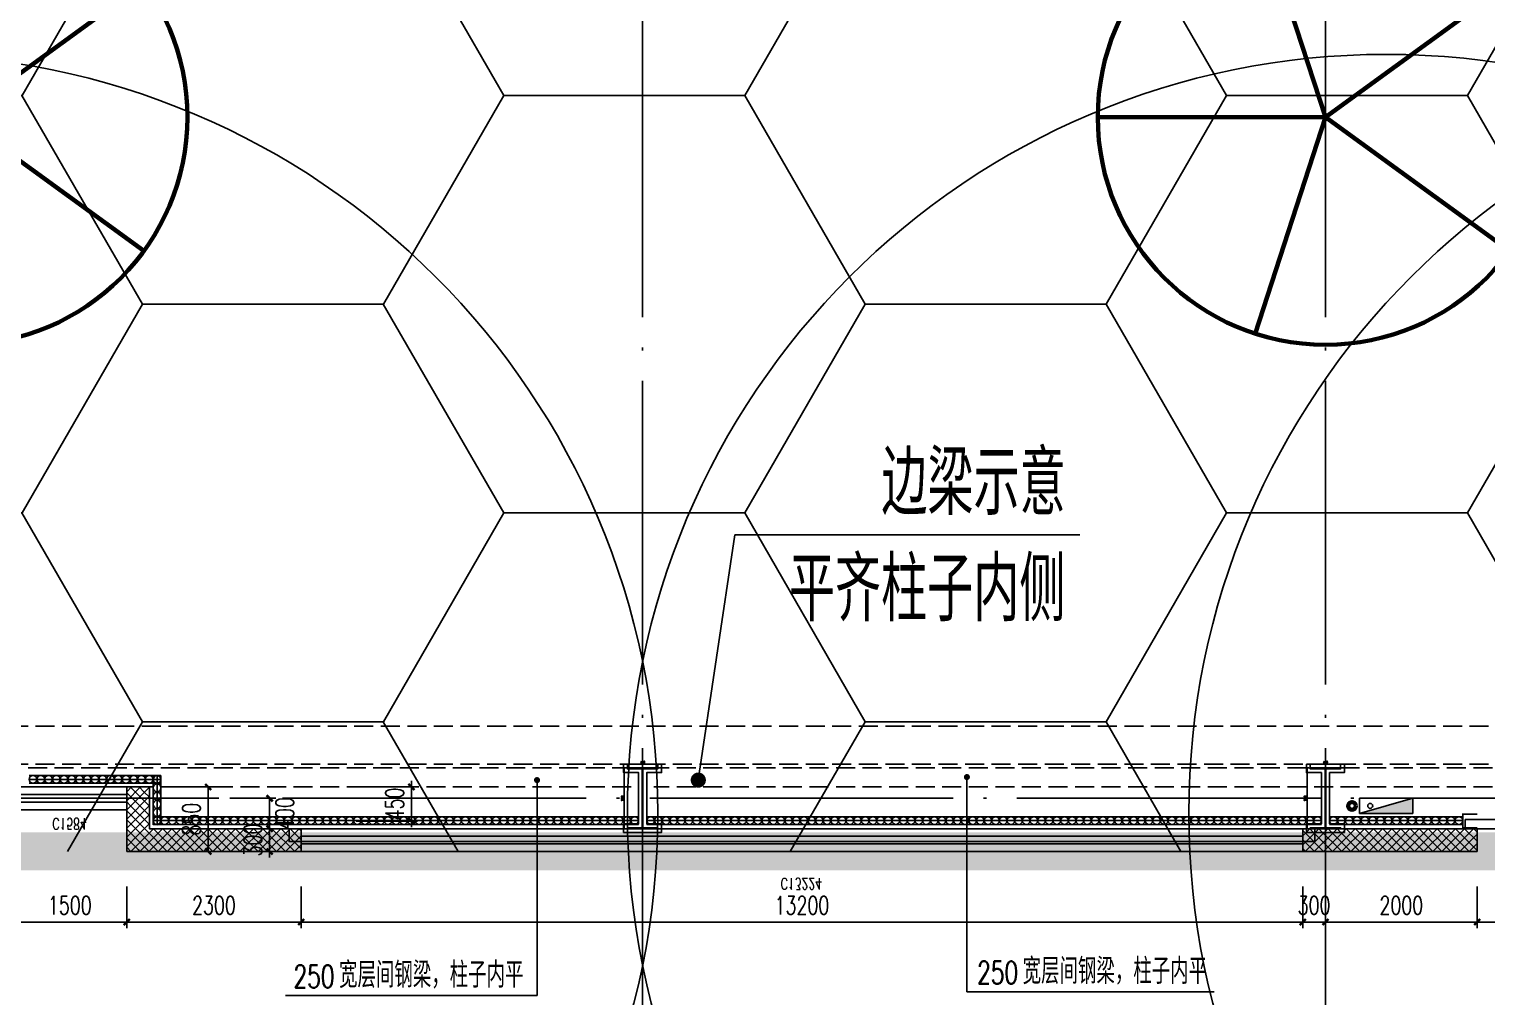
# Model space of a CAD drawing. Extents: x -821772 to -21949, y 506164 to 1049594.
# Drawn here: x -172940 to -153727, y 546304 to 559054 of the extents above; entities that cross this region are included whole.
import ezdxf
from ezdxf.xclip import XClip

# ---------------------------------------------------------------- set-up
doc = ezdxf.new("R2010")
doc.units = 0
doc.header["$LTSCALE"] = 1000
doc.header["$MEASUREMENT"] = 0
doc.header["$XCLIPFRAME"] = 2
for name, pattern in [('10平面20250807_t3$0$10平面$0$DASH', [0.35, 0.25, -0.1]), ('10平面20250807_t3$0$DASH', [0.35, 0.25, -0.1]), ('10平面20250807_t3$0$DOTE', [2.42, 2, -0.2, 0.02, -0.2]), ('DASH', [0.35, 0.25, -0.1])]:
    doc.linetypes.add(name, pattern=pattern)
doc.layers.get('Defpoints').update_dxf_attribs({"color": 210})
doc.layers.add('1-防火分区线', color=201, linetype='DASH', lineweight=50)
doc.layers.add('10平面20250807_t3$0$LG-ZF消防', color=1, linetype='Continuous', lineweight=60)
for name, color, linetype in [('10平面20250807_t3$0$10平面$0$WINDOW', 8, 'Continuous'), ('10平面20250807_t3$0$10平面$0$WINDOW_TEXT', 8, 'Continuous'), ('10平面20250807_t3$0$A-AXIS-DOTE', 8, '10平面20250807_t3$0$DOTE'), ('10平面20250807_t3$0$A-AXIS-DP', 8, 'Continuous'), ('10平面20250807_t3$0$A-AXIS-SYMB', 8, 'Continuous'), ('10平面20250807_t3$0$A-HATCH-2', 8, 'Continuous'), ('10平面20250807_t3$0$A-HRAIL', 8, 'Continuous'), ('10平面20250807_t3$0$A-LIN-V', 8, 'Continuous'), ('10平面20250807_t3$0$A-SFCE', 8, 'Continuous'), ('10平面20250807_t3$0$A-WINDOW', 8, 'Continuous'), ('10平面20250807_t3$0$AS-COLN', 8, 'Continuous'), ('10平面20250807_t3$0$AS-WALL', 8, 'Continuous'), ('10平面20250807_t3$0$AS-结构边线层', 8, 'Continuous'), ('10平面20250807_t3$0$DIM_SYMB', 8, 'Continuous'), ('10平面20250807_t3$0$PUB_HATCH', 8, 'Continuous'), ('10平面20250807_t3$0$PUB_TEXT', 8, 'Continuous'), ('10平面20250807_t3$0$SB_ZF消火栓', 10, 'Continuous'), ('10平面20250807_t3$0$SB_ZF消火栓M', 10, 'Continuous'), ('10平面20250807_t3$0$建-窗', 8, 'Continuous'), ('10平面20250807_t3$0$建-门窗编号', 8, 'Continuous'), ('PUB_HATCH', 8, 'Continuous')]:
    doc.layers.add(name, color=color, linetype=linetype)
doc.styles.add('10平面20250807_t3$0$10平面$0$_TCH_WINDOW', font='SIMPLEX', dxfattribs={"height": 3.5, "bigfont": 'GBCBIG'})
doc.styles.add('10平面20250807_t3$0$_TCH_DIM', font='SIMPLEX', dxfattribs={"bigfont": 'GBCBIG'})
doc.styles.add('10平面20250807_t3$0$_TCH_DIM_T3', font='SIMPLEX', dxfattribs={"width": 0.705882, "bigfont": 'GBCBIG'})
doc.styles.add('10平面20250807_t3$0$A-WIN-LABEL', font='SIMPLEX', dxfattribs={"bigfont": 'GBCBIG'})
doc.dimstyles.new('10平面20250807_t3$0$_TCH_ARCH&&10', dxfattribs={"dimtxt": 29.75, "dimasz": 10, "dimexe": 10, "dimexo": 10, "dimgap": 12.625, "dimtad": 1, "dimdec": 0, "dimzin": 0, "dimdsep": 46, "dimtxsty": '10平面20250807_t3$0$_TCH_DIM_T3', "dimblk": '10平面20250807_t3$0$_ArchTick', "dimcen": 0.09, "dimclrt": 7, "dimazin": 2, "dimtfac": 1, "dimtdec": 0, "dimtix": 1, "dimtmove": 2, "dimatfit": 3, "dimfxl": 0, "dimtolj": 1, "dimtzin": 0, "dimarcsym": 0})
doc.dimstyles.new('10平面20250807_t3$0$_TCH_ARCH&&80', dxfattribs={"dimtxt": 238, "dimasz": 80, "dimexe": 80, "dimexo": 80, "dimgap": 101, "dimtad": 1, "dimdec": 0, "dimzin": 0, "dimdsep": 46, "dimtxsty": '10平面20250807_t3$0$_TCH_DIM_T3', "dimblk": '10平面20250807_t3$0$_ArchTick', "dimcen": 0.09, "dimclrt": 7, "dimazin": 2, "dimtfac": 1, "dimtdec": 0, "dimtix": 1, "dimtmove": 2, "dimatfit": 3, "dimfxl": 0, "dimtolj": 1, "dimtzin": 0, "dimarcsym": 0})
pattern_1 = [(45, (60, 0), (-60.000061, 60.000061), []), (135, (60, 0), (-60.000061, -60.000061), [])]

# ---------------------------------------------------------------- blocks, each defined once
blk = doc.blocks.new('10平面20250807_t3$0$dote')
at = {"layer": '10平面20250807_t3$0$A-AXIS-DOTE', "ltscale": 2}
for p, q in [((55882.2, -264080), (55882.2, -167560.7)), ((64882.2, -264080), (64882.2, -167560.7)), ((98696.4, -255900), (-97273.6, -255900))]:
    blk.add_line(p, q, dxfattribs=at)
blk = doc.blocks.new('10平面20250807_t3$0$WINDOW2DLIB$DYNSTYLE$00000005')
at = {"color": 0}
for points in [[(-0.5, 0.5), (-0.5, -0.5)], [(-0.5, 0.5), (0.5, 0.5)], [(0.5, -0.5), (0.5, 0.5)], [(0.5, 0.1667), (-0.5, 0.1667)], [(0.5, -0.1667), (-0.5, -0.1667)], [(-0.5, -0.5), (0.5, -0.5)]]:
    blk.add_lwpolyline(points, dxfattribs=at)
blk = doc.blocks.new('10平面20250807_t3$0$10平面$0$$DorLib2D$00000126')
at = {"color": 0, "linetype": 'Continuous'}
for p, q in [((-0.532, 0.5), (-0.532, 0.9)), ((0.532, 0.9), (0.532, 0.5))]:
    blk.add_line(p, q, dxfattribs=at)
at = {"color": 0, "linetype": '10平面20250807_t3$0$10平面$0$DASH'}
for p, q in [((-0.532, 0.9), (0.532, 0.9)), ((-0.532, 0.5), (0.532, 0.5))]:
    blk.add_line(p, q, dxfattribs=at)
blk = doc.blocks.new('10平面20250807_t3$0$42343243')
at = {"layer": '10平面20250807_t3$0$PUB_HATCH'}
h = blk.add_hatch(dxfattribs=at)
h.set_pattern_fill('多孔材料', color=256, scale=30, style=0)
h.set_pattern_definition(pattern_1)
h.paths.add_polyline_path([(-171654, 1222870), (-171504, 1222970), (-171504, 1223170), (-171654, 1223170)])
h = blk.add_hatch(dxfattribs=at)
h.set_pattern_fill('多孔材料', color=256, scale=30, style=0)
h.set_pattern_definition(pattern_1)
h.paths.add_polyline_path([(-171354, 1222870), (-169354, 1222870), (-169354, 1223170), (-171504, 1223170), (-171504, 1222970)])
h = blk.add_hatch(dxfattribs=at)
h.set_pattern_fill('多孔材料', color=256, scale=30, style=0)
h.set_pattern_definition(pattern_1)
h.paths.add_polyline_path([(-153854, 1223170), (-156154, 1223170), (-156154, 1222870), (-153854, 1222870)])
h = blk.add_hatch(dxfattribs=at)
h.set_pattern_fill('多孔材料', color=256, scale=30, style=0)
h.set_pattern_definition(pattern_1)
h.paths.add_polyline_path([(-171654, 1222620), (-171354, 1222320), (-171354, 1222870), (-171504, 1222970), (-171654, 1222870)])
h = blk.add_hatch(dxfattribs=at)
h.set_pattern_fill('多孔材料', color=256, scale=30, style=0)
h.set_pattern_definition(pattern_1)
h.paths.add_polyline_path([(-171654, 1222620), (-171654, 1222320), (-171354, 1222320)])
at = {"layer": '10平面20250807_t3$0$AS-WALL'}
for p, q in [((-171654, 1223170), (-171504, 1223170)), ((-171654, 1223170), (-171654, 1222870)), ((-169354, 1223170), (-171504, 1223170)), ((-169354, 1222870), (-169354, 1223170)), ((-153854, 1223170), (-156154, 1223170)), ((-156154, 1223170), (-156154, 1222870)), ((-153854, 1222870), (-153854, 1223170)), ((-171654, 1222870), (-171654, 1222870)), ((-171654, 1222620), (-171654, 1222870)), ((-171354, 1222320), (-171354, 1222870)), ((-171354, 1222870), (-169354, 1222870)), ((-156154, 1222870), (-153854, 1222870)), ((-171654, 1222620), (-171654, 1222320)), ((-171654, 1222320), (-171354, 1222320))]:
    blk.add_line(p, q, dxfattribs=at)
at = {"layer": '10平面20250807_t3$0$10平面$0$WINDOW'}
ref = blk.add_blockref('10平面20250807_t3$0$10平面$0$$DorLib2D$00000126', (-151354, 1223020), dxfattribs=dict(at, xscale=5000, yscale=300, zscale=300, rotation=180))
ref.add_attrib('A', 'JLM5050', (-151655, 1223016), dxfattribs={"layer": '10平面20250807_t3$0$10平面$0$WINDOW_TEXT', "ltscale": 500, "height": 148.8, "style": '10平面20250807_t3$0$10平面$0$_TCH_WINDOW', "width": 0.705882})
at = {"layer": '10平面20250807_t3$0$建-窗'}
ref = blk.add_blockref('10平面20250807_t3$0$WINDOW2DLIB$DYNSTYLE$00000005', (-162754, 1223020), dxfattribs=dict(at, xscale=-13200, yscale=-300, zscale=300, rotation=359.9999999996728))
ref.add_attrib('A', 'C13224', (-163034, 1223521), dxfattribs={"layer": '10平面20250807_t3$0$建-门窗编号', "ltscale": 500, "height": 148.8, "style": '10平面20250807_t3$0$A-WIN-LABEL', "width": 0.705882})
ref = blk.add_blockref('10平面20250807_t3$0$WINDOW2DLIB$DYNSTYLE$00000005', (-172404, 1222470), dxfattribs=dict(at, xscale=-1500, yscale=300, zscale=300, rotation=179.9999999999555))
ref.add_attrib('A', 'C1584', (-172634, 1222733), dxfattribs={"layer": '10平面20250807_t3$0$建-门窗编号', "ltscale": 500, "height": 148.8, "rotation": 360, "style": '10平面20250807_t3$0$A-WIN-LABEL', "width": 0.705882})
blk = doc.blocks.new('10平面20250807_t3$0$43243')
at = {"layer": '10平面20250807_t3$0$AS-结构边线层'}
blk.add_lwpolyline([(-227454, 549070), (-225354, 549070), (-225354, 548520), (-223514, 548520), (-223514, 548350), (-210494, 548350), (-210494, 548520), (-200454, 548520), (-200454, 549070), (-198354, 549070), (-198354, 548520), (-196514, 548520), (-196514, 548350), (-175294, 548350), (-175294, 548520), (-173454, 548520), (-173454, 549070), (-171354, 549070), (-171354, 548520), (-169514, 548520), (-169514, 548350), (-155994, 548350), (-155994, 548520), (-146454, 548520)], dxfattribs=at)
blk = doc.blocks.new('10平面20250807_t3$0$_ArchTick')
at = {"color": 0, "linetype": 'ByBlock', "const_width": 0.4}
blk.add_lwpolyline([(-0.5, -0.5), (0.5, 0.5)], dxfattribs=at)
blk = doc.blocks.new('*D10481')
at = {"layer": '10平面20250807_t3$0$A-AXIS-DP', "color": 0, "lineweight": -2}
for p, q in [((-167902, 549070), (-167902, 549150)), ((-168630, 549070), (-167822, 549070)), ((-167902, 548620), (-167902, 549070)), ((-168630, 548620), (-167822, 548620)), ((-167902, 548620), (-167902, 548540))]:
    blk.add_line(p, q, dxfattribs=at)
at = {"layer": 'Defpoints', "color": 0}
for p in [(-168710, 549070), (-167902, 549070), (-168710, 548620)]:
    blk.add_point(p, dxfattribs=at)
at = {"layer": '10平面20250807_t3$0$A-AXIS-DP', "color": 0, "lineweight": -2, "xscale": 80, "yscale": 80, "zscale": 80}
for p, rotation in [((-167902, 549070), 270), ((-167902, 548620), 90)]:
    blk.add_blockref('10平面20250807_t3$0$_ArchTick', p, dxfattribs=dict(at, rotation=rotation))
at = {"layer": '10平面20250807_t3$0$A-AXIS-DP', "color": 7, "insert": (-168122, 548845), "char_height": 238, "attachment_point": 5, "rotation": 90, "style": '10平面20250807_t3$0$_TCH_DIM_T3'}
blk.add_mtext('\\A1;450', dxfattribs=at)
blk = doc.blocks.new('10平面20250807_t3$0$4324324')
at = {"layer": '10平面20250807_t3$0$A-HATCH-2', "linetype": '10平面20250807_t3$0$DASH'}
for p, q in [((-312854.2, 549870), (-138054.2, 549870)), ((-312854.2, 549370), (-138054.2, 549370))]:
    blk.add_line(p, q, dxfattribs=at)
blk = doc.blocks.new('10平面20250807_t3$0$w4324324')
at = {"layer": '10平面20250807_t3$0$A-HATCH-2', "lineweight": 60}
for q in [(-1694760, 686605), (-1697614, 684532), (-1691907, 684532), (-1696524, 681178), (-1692997, 681178)]:
    blk.add_line((-1694760, 683605), q, dxfattribs=at)
blk.add_circle((-1694760, 683605), 3000, dxfattribs=at)
blk = doc.blocks.new('10平面20250807_t3$0$342343')
at = {"layer": '10平面20250807_t3$0$A-LIN-V'}
for p in [(1030710, -26444), (1030710, -44444)]:
    blk.add_blockref('10平面20250807_t3$0$w4324324', p, dxfattribs=at)
blk = doc.blocks.new('*D10492')
at = {"layer": '10平面20250807_t3$0$A-AXIS-DP', "color": 0, "lineweight": -2}
for p, q in [((-165054, 621030), (-165054, 621079)), ((-165054, 621069), (-164654, 621069)), ((-164654, 621030), (-164654, 621079))]:
    blk.add_line(p, q, dxfattribs=at)
at = {"layer": 'Defpoints', "color": 0}
for p in [(-165054, 621020), (-164654, 621069), (-164654, 621020)]:
    blk.add_point(p, dxfattribs=at)
at = {"layer": '10平面20250807_t3$0$A-AXIS-DP', "color": 0, "lineweight": -2, "xscale": 10, "yscale": 10, "zscale": 10, "rotation": 180}
blk.add_blockref('10平面20250807_t3$0$_ArchTick', (-165054, 621069), dxfattribs=at)
at = {"layer": '10平面20250807_t3$0$A-AXIS-DP', "color": 0, "lineweight": -2, "xscale": 10, "yscale": 10, "zscale": 10}
blk.add_blockref('10平面20250807_t3$0$_ArchTick', (-164654, 621069), dxfattribs=at)
at = {"layer": '10平面20250807_t3$0$A-AXIS-DP', "color": 7, "insert": (-164854, 621096), "char_height": 29.8, "attachment_point": 5, "style": '10平面20250807_t3$0$_TCH_DIM_T3'}
blk.add_mtext('\\A1;400', dxfattribs=at)
blk = doc.blocks.new('*D10493')
at = {"layer": '10平面20250807_t3$0$A-AXIS-DP', "color": 0, "lineweight": -2}
for p, q in [((-165064, 621020), (-165105, 621020)), ((-165095, 620220), (-165095, 621020)), ((-165064, 620220), (-165105, 620220))]:
    blk.add_line(p, q, dxfattribs=at)
at = {"layer": 'Defpoints', "color": 0}
for p in [(-165095, 621020), (-165054, 621020), (-165054, 620220)]:
    blk.add_point(p, dxfattribs=at)
at = {"layer": '10平面20250807_t3$0$A-AXIS-DP', "color": 0, "lineweight": -2, "xscale": 10, "yscale": 10, "zscale": 10}
for p, rotation in [((-165095, 621020), 90), ((-165095, 620220), 270)]:
    blk.add_blockref('10平面20250807_t3$0$_ArchTick', p, dxfattribs=dict(at, rotation=rotation))
at = {"layer": '10平面20250807_t3$0$A-AXIS-DP', "color": 7, "insert": (-165123, 620620), "char_height": 29.8, "attachment_point": 5, "rotation": 90, "style": '10平面20250807_t3$0$_TCH_DIM_T3'}
blk.add_mtext('\\A1;800', dxfattribs=at)
blk = doc.blocks.new('10平面20250807_t3$0$3333')
at = {"layer": '10平面20250807_t3$0$A-SFCE', "const_width": 20}
blk.add_lwpolyline([(-227064, 766320), (-227064, 766510), (-227244, 766510), (-227244, 766320)], dxfattribs=at)
blk = doc.blocks.new('10平面20250807_t3$0$99平面图例外参$0$$LinePat$圆环')
for points in [[(0, 150), (300, 150)], [(0, 0), (300, 0)], [(0, -150), (300, -150)]]:
    blk.add_lwpolyline(points)
at = {"color": 0}
blk.add_circle((150, 0), 150, dxfattribs=at)
blk = doc.blocks.new('10平面20250807_t3$0$34242343243')
at = {"layer": '10平面20250807_t3$0$A-HRAIL', "yscale": 0.3333333333333333, "zscale": 0.3333333333333333}
for p, xscale, rotation in [((-172838, 549170), 0.3402776645623614, 180), ((-172735, 549170), 0.3402776645623614, 180), ((-172633, 549170), 0.3402776645623614, 180), ((-172531, 549170), 0.3402776645623614, 180), ((-172429, 549170), 0.3402776645623614, 180), ((-172327, 549170), 0.3402776645623614, 180), ((-172225, 549170), 0.3402776645623614, 180), ((-172123, 549170), 0.3402776645623614, 180), ((-172021, 549170), 0.3402776645623614, 180), ((-171919, 549170), 0.3402776645623614, 180), ((-171817, 549170), 0.3402776645623614, 180), ((-171715, 549170), 0.3402776645623614, 180), ((-171613, 549170), 0.3402776645623614, 180), ((-171510, 549170), 0.3402776645623614, 180), ((-171408, 549170), 0.3402776645623614, 180), ((-171306, 549170), 0.3402776645623614, 180), ((-171204, 549170), 0.3402776645623614, 180), ((-171254, 549220), 0.3611111227129974, 270), ((-171254, 549112), 0.3611111227129974, 270), ((-171254, 549003), 0.3611111227129974, 270), ((-171254, 548895), 0.3611111227129974, 270), ((-171254, 548787), 0.3611111227129974, 270), ((-171254, 548678), 0.3611111227129974, 270), ((-171203, 548626), 0.3384127415496768, 180.0000000002033), ((-171101, 548626), 0.3384127415496768, 180.0000000002033), ((-171000, 548626), 0.3384127415496768, 180.0000000002033), ((-170898, 548626), 0.3384127415496768, 180.0000000002033), ((-170797, 548626), 0.3384127415496768, 180.0000000002033), ((-170695, 548626), 0.3384127415496768, 180.0000000002033), ((-170594, 548626), 0.3384127415496768, 180.0000000002033), ((-170492, 548626), 0.3384127415496768, 180.0000000002033), ((-170390, 548626), 0.3384127415496768, 180.0000000002033), ((-170289, 548626), 0.3384127415496768, 180.0000000002033), ((-170187, 548626), 0.3384127415496768, 180.0000000002033), ((-170086, 548626), 0.3384127415496768, 180.0000000002033), ((-169984, 548626), 0.3384127415496768, 180.0000000002033), ((-169883, 548626), 0.3384127415496768, 180.0000000002033), ((-169781, 548626), 0.3384127415496768, 180.0000000002033), ((-169680, 548626), 0.3384127415496768, 180.0000000002033), ((-169578, 548626), 0.3384127415496768, 180.0000000002033), ((-169477, 548626), 0.3384127415496768, 180.0000000002033), ((-169375, 548626), 0.3384127415496768, 180.0000000002033), ((-169274, 548626), 0.3384127415496768, 180.0000000002033), ((-169172, 548626), 0.3384127415496768, 180.0000000002033), ((-169071, 548626), 0.3384127415496768, 180.0000000002033), ((-168969, 548626), 0.3384127415496768, 180.0000000002033), ((-168868, 548626), 0.3384127415496768, 180.0000000002033), ((-168766, 548626), 0.3384127415496768, 180.0000000002033), ((-168665, 548626), 0.3384127415496768, 180.0000000002033), ((-168563, 548626), 0.3384127415496768, 180.0000000002033), ((-168462, 548626), 0.3384127415496768, 180.0000000002033), ((-168360, 548626), 0.3384127415496768, 180.0000000002033), ((-168258, 548626), 0.3384127415496768, 180.0000000002033), ((-168157, 548626), 0.3384127415496768, 180.0000000002033), ((-168055, 548626), 0.3384127415496768, 180.0000000002033), ((-167954, 548626), 0.3384127415496768, 180.0000000002033), ((-167852, 548626), 0.3384127415496768, 180.0000000002033), ((-167751, 548626), 0.3384127415496768, 180.0000000002033), ((-167649, 548626), 0.3384127415496768, 180.0000000002033), ((-167548, 548626), 0.3384127415496768, 180.0000000002033), ((-167446, 548626), 0.3384127415496768, 180.0000000002033), ((-167345, 548626), 0.3384127415496768, 180.0000000002033), ((-167243, 548626), 0.3384127415496768, 180.0000000002033), ((-167142, 548626), 0.3384127415496768, 180.0000000002033), ((-167040, 548626), 0.3384127415496768, 180.0000000002033), ((-166939, 548626), 0.3384127415496768, 180.0000000002033), ((-166837, 548626), 0.3384127415496768, 180.0000000002033), ((-166736, 548626), 0.3384127415496768, 180.0000000002033), ((-166634, 548626), 0.3384127415496768, 180.0000000002033), ((-166533, 548626), 0.3384127415496768, 180.0000000002033), ((-166431, 548626), 0.3384127415496768, 180.0000000002033), ((-166330, 548626), 0.3384127415496768, 180.0000000002033), ((-166228, 548626), 0.3384127415496768, 180.0000000002033), ((-166126, 548626), 0.3384127415496768, 180.0000000002033), ((-166025, 548626), 0.3384127415496768, 180.0000000002033), ((-165923, 548626), 0.3384127415496768, 180.0000000002033), ((-165822, 548626), 0.3384127415496768, 180.0000000002033), ((-165720, 548626), 0.3384127415496768, 180.0000000002033), ((-165619, 548626), 0.3384127415496768, 180.0000000002033), ((-165517, 548626), 0.3384127415496768, 180.0000000002033), ((-165416, 548626), 0.3384127415496768, 180.0000000002033), ((-165314, 548626), 0.3384127415496768, 180.0000000002033), ((-165213, 548626), 0.3384127415496768, 180.0000000002033), ((-165111, 548626), 0.3384127415496768, 180.0000000002033), ((-165010, 548626), 0.3384127415496768, 180.0000000002033), ((-164908, 548626), 0.3384127415496768, 180.0000000002033), ((-164699, 548626), 0.3368181818181785, 180.0000000002033), ((-164598, 548626), 0.3368181818181785, 180.0000000002033), ((-164497, 548626), 0.3368181818181785, 180.0000000002033), ((-164396, 548626), 0.3368181818181785, 180.0000000002033), ((-164295, 548626), 0.3368181818181785, 180.0000000002033), ((-164194, 548626), 0.3368181818181785, 180.0000000002033), ((-164093, 548626), 0.3368181818181785, 180.0000000002033), ((-163992, 548626), 0.3368181818181785, 180.0000000002033), ((-163891, 548626), 0.3368181818181785, 180.0000000002033), ((-163790, 548626), 0.3368181818181785, 180.0000000002033), ((-163689, 548626), 0.3368181818181785, 180.0000000002033), ((-163588, 548626), 0.3368181818181785, 180.0000000002033), ((-163487, 548626), 0.3368181818181785, 180.0000000002033), ((-163386, 548626), 0.3368181818181785, 180.0000000002033), ((-163285, 548626), 0.3368181818181785, 180.0000000002033), ((-163183, 548626), 0.3368181818181785, 180.0000000002033), ((-163082, 548626), 0.3368181818181785, 180.0000000002033), ((-162981, 548626), 0.3368181818181785, 180.0000000002033), ((-162880, 548626), 0.3368181818181785, 180.0000000002033), ((-162779, 548626), 0.3368181818181785, 180.0000000002033), ((-162678, 548626), 0.3368181818181785, 180.0000000002033), ((-162577, 548626), 0.3368181818181785, 180.0000000002033), ((-162476, 548626), 0.3368181818181785, 180.0000000002033), ((-162375, 548626), 0.3368181818181785, 180.0000000002033), ((-162274, 548626), 0.3368181818181785, 180.0000000002033), ((-162173, 548626), 0.3368181818181785, 180.0000000002033), ((-162072, 548626), 0.3368181818181785, 180.0000000002033), ((-161971, 548626), 0.3368181818181785, 180.0000000002033), ((-161870, 548626), 0.3368181818181785, 180.0000000002033), ((-161769, 548626), 0.3368181818181785, 180.0000000002033), ((-161668, 548626), 0.3368181818181785, 180.0000000002033), ((-161567, 548626), 0.3368181818181785, 180.0000000002033), ((-161466, 548626), 0.3368181818181785, 180.0000000002033), ((-161365, 548626), 0.3368181818181785, 180.0000000002033), ((-161264, 548626), 0.3368181818181785, 180.0000000002033), ((-161163, 548626), 0.3368181818181785, 180.0000000002033), ((-161062, 548626), 0.3368181818181785, 180.0000000002033), ((-160960, 548626), 0.3368181818181785, 180.0000000002033), ((-160859, 548626), 0.3368181818181785, 180.0000000002033), ((-160758, 548626), 0.3368181818181785, 180.0000000002033), ((-160657, 548626), 0.3368181818181785, 180.0000000002033), ((-160556, 548626), 0.3368181818181785, 180.0000000002033), ((-160455, 548626), 0.3368181818181785, 180.0000000002033), ((-160354, 548626), 0.3368181818181785, 180.0000000002033), ((-160253, 548626), 0.3368181818181785, 180.0000000002033), ((-160152, 548626), 0.3368181818181785, 180.0000000002033), ((-160051, 548626), 0.3368181818181785, 180.0000000002033), ((-159950, 548626), 0.3368181818181785, 180.0000000002033), ((-159849, 548626), 0.3368181818181785, 180.0000000002033), ((-159748, 548626), 0.3368181818181785, 180.0000000002033), ((-159647, 548626), 0.3368181818181785, 180.0000000002033), ((-159546, 548626), 0.3368181818181785, 180.0000000002033), ((-159445, 548626), 0.3368181818181785, 180.0000000002033), ((-159344, 548626), 0.3368181818181785, 180.0000000002033), ((-159243, 548626), 0.3368181818181785, 180.0000000002033), ((-159142, 548626), 0.3368181818181785, 180.0000000002033), ((-159041, 548626), 0.3368181818181785, 180.0000000002033), ((-158940, 548626), 0.3368181818181785, 180.0000000002033), ((-158839, 548626), 0.3368181818181785, 180.0000000002033), ((-158737, 548626), 0.3368181818181785, 180.0000000002033), ((-158636, 548626), 0.3368181818181785, 180.0000000002033), ((-158535, 548626), 0.3368181818181785, 180.0000000002033), ((-158434, 548626), 0.3368181818181785, 180.0000000002033), ((-158333, 548626), 0.3368181818181785, 180.0000000002033), ((-158232, 548626), 0.3368181818181785, 180.0000000002033), ((-158131, 548626), 0.3368181818181785, 180.0000000002033), ((-158030, 548626), 0.3368181818181785, 180.0000000002033), ((-157929, 548626), 0.3368181818181785, 180.0000000002033), ((-157828, 548626), 0.3368181818181785, 180.0000000002033), ((-157727, 548626), 0.3368181818181785, 180.0000000002033), ((-157626, 548626), 0.3368181818181785, 180.0000000002033), ((-157525, 548626), 0.3368181818181785, 180.0000000002033), ((-157424, 548626), 0.3368181818181785, 180.0000000002033), ((-157323, 548626), 0.3368181818181785, 180.0000000002033), ((-157222, 548626), 0.3368181818181785, 180.0000000002033), ((-157121, 548626), 0.3368181818181785, 180.0000000002033), ((-157020, 548626), 0.3368181818181785, 180.0000000002033), ((-156919, 548626), 0.3368181818181785, 180.0000000002033), ((-156818, 548626), 0.3368181818181785, 180.0000000002033), ((-156717, 548626), 0.3368181818181785, 180.0000000002033), ((-156616, 548626), 0.3368181818181785, 180.0000000002033), ((-156514, 548626), 0.3368181818181785, 180.0000000002033), ((-156413, 548626), 0.3368181818181785, 180.0000000002033), ((-156312, 548626), 0.3368181818181785, 180.0000000002033), ((-156211, 548626), 0.3368181818181785, 180.0000000002033), ((-156110, 548626), 0.3368181818181785, 180.0000000002033), ((-156009, 548626), 0.3368181818181785, 180.0000000002033), ((-155908, 548626), 0.3368181818181785, 180.0000000002033), ((-155697, 548626), 0.3444734679432198, 180.000000000205), ((-155593, 548626), 0.3444734679432198, 180.000000000205), ((-155490, 548626), 0.3444734679432198, 180.000000000205), ((-155387, 548626), 0.3444734679432198, 180.000000000205), ((-155283, 548626), 0.3444734679432198, 180.000000000205), ((-155180, 548626), 0.3444734679432198, 180.000000000205), ((-155077, 548626), 0.3444734679432198, 180.000000000205), ((-154973, 548626), 0.3444734679432198, 180.000000000205), ((-154870, 548626), 0.3444734679432198, 180.000000000205), ((-154767, 548626), 0.3444734679432198, 180.000000000205), ((-154663, 548626), 0.3444734679432198, 180.000000000205), ((-154560, 548626), 0.3444734679432198, 180.000000000205), ((-154457, 548626), 0.3444734679432198, 180.000000000205), ((-154353, 548626), 0.3444734679432198, 180.000000000205), ((-154250, 548626), 0.3444734679432198, 180.000000000205), ((-154147, 548626), 0.3444734679432198, 180.000000000205), ((-154043, 548626), 0.3444734679432198, 180.000000000205)]:
    blk.add_blockref('10平面20250807_t3$0$99平面图例外参$0$$LinePat$圆环', p, dxfattribs=dict(at, xscale=xscale, rotation=rotation))
at = {"layer": '10平面20250807_t3$0$A-SFCE', "xscale": -1.00000000000002, "rotation": 90}
blk.add_blockref('10平面20250807_t3$0$3333', (612467, 321466), dxfattribs=at)
blk = doc.blocks.new('10平面20250807_t3$0$A$C5D961328')
at = {"layer": '10平面20250807_t3$0$SB_ZF消火栓'}
blk.add_hatch(color=256, dxfattribs=at).paths.add_polyline_path([(0, 40), (700, 40), (700, 240)])
at = {"layer": '10平面20250807_t3$0$A-LIN-V', "ltscale": 500}
blk.add_circle((350, 40), 10001, dxfattribs=at)
at = {"layer": '10平面20250807_t3$0$SB_ZF消火栓'}
for p, q in [((700, 240), (0, 240)), ((0, 240), (0, 40)), ((700, 240), (0, 40)), ((700, 240), (700, 40)), ((0, 40), (700, 40))]:
    blk.add_line(p, q, dxfattribs=at)
at = {"layer": '10平面20250807_t3$0$SB_ZF消火栓', "color": 1}
blk.add_circle((140, 140), 32.5, dxfattribs=at)
blk = doc.blocks.new('10平面20250807_t3$0$we42342343234')
at = {"layer": '10平面20250807_t3$0$LG-ZF消防'}
blk.add_circle((-155504, 548820), 50, dxfattribs=at)
at = {"layer": '10平面20250807_t3$0$SB_ZF消火栓M', "xscale": -1}
for p in [(-174304, 548680), (-147304, 548680)]:
    blk.add_blockref('10平面20250807_t3$0$A$C5D961328', p, dxfattribs=at)
at = {"layer": '10平面20250807_t3$0$SB_ZF消火栓M'}
blk.add_blockref('10平面20250807_t3$0$A$C5D961328', (-155404, 548680), dxfattribs=at)
blk = doc.blocks.new('10平面20250807_t3$0$234243242332')
at = {"layer": '10平面20250807_t3$0$SB_ZF消火栓'}
blk.add_blockref('10平面20250807_t3$0$we42342343234', (0, 0), dxfattribs=at)
blk = doc.blocks.new('*D11830')
at = {"layer": '10平面20250807_t3$0$A-AXIS-DP', "color": 0, "lineweight": -2}
for p, q in [((-171154, 549070), (-170500, 549070)), ((-170580, 548220), (-170580, 549070)), ((-171154, 548220), (-170500, 548220))]:
    blk.add_line(p, q, dxfattribs=at)
at = {"layer": 'Defpoints', "color": 0}
for p in [(-171234, 549070), (-170580, 549070), (-171234, 548220)]:
    blk.add_point(p, dxfattribs=at)
at = {"layer": '10平面20250807_t3$0$A-AXIS-DP', "color": 0, "lineweight": -2, "xscale": 80, "yscale": 80, "zscale": 80}
for p, rotation in [((-170580, 549070), 90), ((-170580, 548220), 270)]:
    blk.add_blockref('10平面20250807_t3$0$_ArchTick', p, dxfattribs=dict(at, rotation=rotation))
at = {"layer": '10平面20250807_t3$0$A-AXIS-DP', "color": 7, "insert": (-170800, 548645), "char_height": 238, "attachment_point": 5, "rotation": 90, "style": '10平面20250807_t3$0$_TCH_DIM_T3'}
blk.add_mtext('\\A1;850', dxfattribs=at)
blk = doc.blocks.new('*D11831')
at = {"layer": '10平面20250807_t3$0$A-AXIS-DP', "color": 0, "lineweight": -2}
for p, q in [((-169770, 548520), (-169770, 548600)), ((-170294, 548520), (-169690, 548520)), ((-169770, 548220), (-169770, 548520)), ((-170294, 548220), (-169690, 548220)), ((-169770, 548220), (-169770, 548140))]:
    blk.add_line(p, q, dxfattribs=at)
at = {"layer": 'Defpoints', "color": 0}
for p in [(-170374, 548520), (-169770, 548520), (-170374, 548220)]:
    blk.add_point(p, dxfattribs=at)
at = {"layer": '10平面20250807_t3$0$A-AXIS-DP', "color": 0, "lineweight": -2, "xscale": 80, "yscale": 80, "zscale": 80}
for p, rotation in [((-169770, 548520), 270), ((-169770, 548220), 90)]:
    blk.add_blockref('10平面20250807_t3$0$_ArchTick', p, dxfattribs=dict(at, rotation=rotation))
at = {"layer": '10平面20250807_t3$0$A-AXIS-DP', "color": 7, "insert": (-169990, 548370), "char_height": 238, "attachment_point": 5, "rotation": 90, "style": '10平面20250807_t3$0$_TCH_DIM_T3'}
blk.add_mtext('\\A1;300', dxfattribs=at)
blk = doc.blocks.new('*D11832')
at = {"layer": '10平面20250807_t3$0$A-AXIS-DP', "color": 0, "lineweight": -2}
for p, q in [((-170294, 548920), (-169690, 548920)), ((-169770, 548520), (-169770, 548920)), ((-170294, 548520), (-169690, 548520))]:
    blk.add_line(p, q, dxfattribs=at)
at = {"layer": 'Defpoints', "color": 0}
for p in [(-170374, 548920), (-169770, 548920), (-170374, 548520)]:
    blk.add_point(p, dxfattribs=at)
at = {"layer": '10平面20250807_t3$0$A-AXIS-DP', "color": 0, "lineweight": -2, "xscale": 80, "yscale": 80, "zscale": 80}
for p, rotation in [((-169770, 548920), 90), ((-169770, 548520), 270)]:
    blk.add_blockref('10平面20250807_t3$0$_ArchTick', p, dxfattribs=dict(at, rotation=rotation))
at = {"layer": '10平面20250807_t3$0$A-AXIS-DP', "color": 7, "insert": (-169570, 548720), "char_height": 238, "attachment_point": 5, "rotation": 90, "style": '10平面20250807_t3$0$_TCH_DIM_T3'}
blk.add_mtext('\\A1;400', dxfattribs=at)
blk = doc.blocks.new('*D12145')
at = {"layer": '10平面20250807_t3$0$A-AXIS-DP', "color": 0, "lineweight": -2}
for p, q in [((-173154, 547760), (-173154, 547210)), ((-171654, 547760), (-171654, 547210)), ((-173154, 547290), (-171654, 547290))]:
    blk.add_line(p, q, dxfattribs=at)
at = {"layer": 'Defpoints', "color": 0}
for p in [(-173154, 547840), (-171654, 547840), (-171654, 547290)]:
    blk.add_point(p, dxfattribs=at)
at = {"layer": '10平面20250807_t3$0$A-AXIS-DP', "color": 0, "lineweight": -2, "xscale": 80, "yscale": 80, "zscale": 80, "rotation": 180}
blk.add_blockref('10平面20250807_t3$0$_ArchTick', (-173154, 547290), dxfattribs=at)
at = {"layer": '10平面20250807_t3$0$A-AXIS-DP', "color": 0, "lineweight": -2, "xscale": 80, "yscale": 80, "zscale": 80}
blk.add_blockref('10平面20250807_t3$0$_ArchTick', (-171654, 547290), dxfattribs=at)
at = {"layer": '10平面20250807_t3$0$A-AXIS-DP', "color": 7, "insert": (-172404, 547510), "char_height": 238, "attachment_point": 5, "style": '10平面20250807_t3$0$_TCH_DIM_T3'}
blk.add_mtext('\\A1;1500', dxfattribs=at)
blk = doc.blocks.new('*D12146')
at = {"layer": '10平面20250807_t3$0$A-AXIS-DP', "color": 0, "lineweight": -2}
for p, q in [((-171654, 547760), (-171654, 547210)), ((-169354, 547760), (-169354, 547210)), ((-171654, 547290), (-169354, 547290))]:
    blk.add_line(p, q, dxfattribs=at)
at = {"layer": 'Defpoints', "color": 0}
for p in [(-171654, 547840), (-169354, 547840), (-169354, 547290)]:
    blk.add_point(p, dxfattribs=at)
at = {"layer": '10平面20250807_t3$0$A-AXIS-DP', "color": 0, "lineweight": -2, "xscale": 80, "yscale": 80, "zscale": 80, "rotation": 180}
blk.add_blockref('10平面20250807_t3$0$_ArchTick', (-171654, 547290), dxfattribs=at)
at = {"layer": '10平面20250807_t3$0$A-AXIS-DP', "color": 0, "lineweight": -2, "xscale": 80, "yscale": 80, "zscale": 80}
blk.add_blockref('10平面20250807_t3$0$_ArchTick', (-169354, 547290), dxfattribs=at)
at = {"layer": '10平面20250807_t3$0$A-AXIS-DP', "color": 7, "insert": (-170504, 547510), "char_height": 238, "attachment_point": 5, "style": '10平面20250807_t3$0$_TCH_DIM_T3'}
blk.add_mtext('\\A1;2300', dxfattribs=at)
blk = doc.blocks.new('*D12147')
at = {"layer": '10平面20250807_t3$0$A-AXIS-DP', "color": 0, "lineweight": -2}
for p, q in [((-169354, 547760), (-169354, 547210)), ((-156154, 547760), (-156154, 547210)), ((-169354, 547290), (-156154, 547290))]:
    blk.add_line(p, q, dxfattribs=at)
at = {"layer": 'Defpoints', "color": 0}
for p in [(-169354, 547840), (-156154, 547840), (-156154, 547290)]:
    blk.add_point(p, dxfattribs=at)
at = {"layer": '10平面20250807_t3$0$A-AXIS-DP', "color": 0, "lineweight": -2, "xscale": 80, "yscale": 80, "zscale": 80, "rotation": 180}
blk.add_blockref('10平面20250807_t3$0$_ArchTick', (-169354, 547290), dxfattribs=at)
at = {"layer": '10平面20250807_t3$0$A-AXIS-DP', "color": 0, "lineweight": -2, "xscale": 80, "yscale": 80, "zscale": 80}
blk.add_blockref('10平面20250807_t3$0$_ArchTick', (-156154, 547290), dxfattribs=at)
at = {"layer": '10平面20250807_t3$0$A-AXIS-DP', "color": 7, "insert": (-162754, 547510), "char_height": 238, "attachment_point": 5, "style": '10平面20250807_t3$0$_TCH_DIM_T3'}
blk.add_mtext('\\A1;13200', dxfattribs=at)
blk = doc.blocks.new('*D12148')
at = {"layer": '10平面20250807_t3$0$A-AXIS-DP', "color": 0, "lineweight": -2}
for p, q in [((-156154, 547760), (-156154, 547210)), ((-155854, 547760), (-155854, 547210)), ((-156154, 547290), (-156234, 547290)), ((-156154, 547290), (-155854, 547290)), ((-155854, 547290), (-155774, 547290))]:
    blk.add_line(p, q, dxfattribs=at)
at = {"layer": 'Defpoints', "color": 0}
for p in [(-156154, 547840), (-155854, 547840), (-155854, 547290)]:
    blk.add_point(p, dxfattribs=at)
at = {"layer": '10平面20250807_t3$0$A-AXIS-DP', "color": 0, "lineweight": -2, "xscale": 80, "yscale": 80, "zscale": 80}
blk.add_blockref('10平面20250807_t3$0$_ArchTick', (-156154, 547290), dxfattribs=at)
at = {"layer": '10平面20250807_t3$0$A-AXIS-DP', "color": 0, "lineweight": -2, "xscale": 80, "yscale": 80, "zscale": 80, "rotation": 180}
blk.add_blockref('10平面20250807_t3$0$_ArchTick', (-155854, 547290), dxfattribs=at)
at = {"layer": '10平面20250807_t3$0$A-AXIS-DP', "color": 7, "insert": (-156004, 547510), "char_height": 238, "attachment_point": 5, "style": '10平面20250807_t3$0$_TCH_DIM_T3'}
blk.add_mtext('\\A1;300', dxfattribs=at)
blk = doc.blocks.new('*D12149')
at = {"layer": '10平面20250807_t3$0$A-AXIS-DP', "color": 0, "lineweight": -2}
for p, q in [((-155854, 547760), (-155854, 547210)), ((-153854, 547760), (-153854, 547210)), ((-155854, 547290), (-153854, 547290))]:
    blk.add_line(p, q, dxfattribs=at)
at = {"layer": 'Defpoints', "color": 0}
for p in [(-155854, 547840), (-153854, 547840), (-153854, 547290)]:
    blk.add_point(p, dxfattribs=at)
at = {"layer": '10平面20250807_t3$0$A-AXIS-DP', "color": 0, "lineweight": -2, "xscale": 80, "yscale": 80, "zscale": 80, "rotation": 180}
blk.add_blockref('10平面20250807_t3$0$_ArchTick', (-155854, 547290), dxfattribs=at)
at = {"layer": '10平面20250807_t3$0$A-AXIS-DP', "color": 0, "lineweight": -2, "xscale": 80, "yscale": 80, "zscale": 80}
blk.add_blockref('10平面20250807_t3$0$_ArchTick', (-153854, 547290), dxfattribs=at)
at = {"layer": '10平面20250807_t3$0$A-AXIS-DP', "color": 7, "insert": (-154854, 547510), "char_height": 238, "attachment_point": 5, "style": '10平面20250807_t3$0$_TCH_DIM_T3'}
blk.add_mtext('\\A1;2000', dxfattribs=at)
blk = doc.blocks.new('*D12150')
at = {"layer": '10平面20250807_t3$0$A-AXIS-DP', "color": 0, "lineweight": -2}
for p, q in [((-153854, 547760), (-153854, 547210)), ((-151354, 547760), (-151354, 547210)), ((-153854, 547290), (-151354, 547290))]:
    blk.add_line(p, q, dxfattribs=at)
at = {"layer": 'Defpoints', "color": 0}
for p in [(-153854, 547840), (-151354, 547840), (-151354, 547290)]:
    blk.add_point(p, dxfattribs=at)
at = {"layer": '10平面20250807_t3$0$A-AXIS-DP', "color": 0, "lineweight": -2, "xscale": 80, "yscale": 80, "zscale": 80, "rotation": 180}
blk.add_blockref('10平面20250807_t3$0$_ArchTick', (-153854, 547290), dxfattribs=at)
at = {"layer": '10平面20250807_t3$0$A-AXIS-DP', "color": 0, "lineweight": -2, "xscale": 80, "yscale": 80, "zscale": 80}
blk.add_blockref('10平面20250807_t3$0$_ArchTick', (-151354, 547290), dxfattribs=at)
at = {"layer": '10平面20250807_t3$0$A-AXIS-DP', "color": 7, "insert": (-152604, 547510), "char_height": 238, "attachment_point": 5, "style": '10平面20250807_t3$0$_TCH_DIM_T3'}
blk.add_mtext('\\A1;2500', dxfattribs=at)
blk = doc.blocks.new('10平面20250807_t3$0$3243243')
at = {"layer": '10平面20250807_t3$0$A-AXIS-SYMB'}
for p, q in [((-166245.8, 549160), (-166245.8, 546320)), ((-160580, 549200), (-160580, 546370)), ((-166245.8, 546320), (-169560, 546320)), ((-160580, 546370), (-157320, 546370))]:
    blk.add_line(p, q, dxfattribs=at)
at = {"layer": '10平面20250807_t3$0$A-AXIS-SYMB', "const_width": 40}
for points in [[(-166245.8, 549180, 1), (-166245.8, 549140, 1)], [(-160580, 549220, 1), (-160580, 549180, 1)]]:
    blk.add_lwpolyline(points, format="xyb", close=True, dxfattribs=at)
at = {"layer": '10平面20250807_t3$0$A-SFCE', "color": 2, "linetype": '10平面20250807_t3$0$DASH'}
for p, q in [((-165004.2, 549320), (-173704.2, 549320)), ((-165004.2, 549070), (-173704.2, 549070))]:
    blk.add_line(p, q, dxfattribs=at)
at = {"layer": '10平面20250807_t3$0$A-SFCE', "linetype": '10平面20250807_t3$0$DASH'}
for p, q in [((-147004.2, 549320), (-164704.2, 549320)), ((-147004.2, 549070), (-164704.2, 549070))]:
    blk.add_line(p, q, dxfattribs=at)
at = {"layer": '10平面20250807_t3$0$PUB_TEXT', "style": '10平面20250807_t3$0$_TCH_DIM'}
for p in [(-168855, 546425), (-159845.2, 546475)]:
    blk.add_text('宽层间钢梁，柱子内平', height=337.59, dxfattribs=at).set_placement(p)
at = {"layer": '10平面20250807_t3$0$PUB_TEXT', "style": '10平面20250807_t3$0$_TCH_DIM', "width": 0.705882}
for p in [(-169455, 546425), (-160445.2, 546475)]:
    blk.add_text('250', height=297.5, dxfattribs=at).set_placement(p)
at = {"layer": '10平面20250807_t3$0$A-AXIS-DP', "color": 1}
dim = blk.add_aligned_dim(p1=(-168710, 548620), p2=(-168710, 549070), distance=-808, dimstyle='10平面20250807_t3$0$_TCH_ARCH&&80', dxfattribs=at)
dim.commit()
dim.dimension.update_dxf_attribs({"geometry": '*D10481', "text_midpoint": (-168122, 548845)})
blk = doc.blocks.new('10平面20250807_t3$0$w42343243')
at = {"layer": '10平面20250807_t3$0$A-HATCH-2'}
blk.add_lwpolyline([(-165104.2, 621070), (-164604.2, 621070), (-164604.2, 620958), (-164800.2, 620958), (-164800.2, 620282), (-164604.2, 620282), (-164604.2, 620170), (-165104.2, 620170), (-165104.2, 620282), (-164908.2, 620282), (-164908.2, 620958), (-165104.2, 620958)], close=True, dxfattribs=at)
at = {"layer": '10平面20250807_t3$0$AS-COLN', "color": 3}
blk.add_lwpolyline([(-165054.2, 621020), (-164654.2, 621020), (-164654.2, 621008), (-164850.2, 621008), (-164850.2, 620232), (-164654.2, 620232), (-164654.2, 620220), (-165054.2, 620220), (-165054.2, 620232), (-164858.2, 620232), (-164858.2, 621008), (-165054.2, 621008)], close=True, dxfattribs=at)
at = {"layer": '10平面20250807_t3$0$A-AXIS-DP'}
for p1, p2, distance, picture, middle in [((-165054.2, 620220), (-165054.2, 621020), 41.2, '*D10493', (-165122.9, 620620)), ((-165054.2, 621020), (-164654.2, 621020), 48.8, '*D10492', (-164854.2, 621096.2))]:
    dim = blk.add_aligned_dim(p1=p1, p2=p2, distance=distance, dimstyle='10平面20250807_t3$0$_TCH_ARCH&&10', dxfattribs=at)
    dim.commit()
    dim.dimension.update_dxf_attribs({"geometry": picture, "text_midpoint": middle})
blk = doc.blocks.new('10平面20250807_t3$0$42343')
at = {"layer": '10平面20250807_t3$0$A-WINDOW'}
for p in [(0, -71700), (9000, -71700)]:
    blk.add_blockref('10平面20250807_t3$0$w42343243', p, dxfattribs=at)
blk = doc.blocks.new('10平面20250807_t3')
at = {"layer": '10平面20250807_t3$0$DIM_SYMB'}
for p, q in [((-164120, 549160), (-163640, 552390)), ((-163640, 552390), (-159090, 552390))]:
    blk.add_line(p, q, dxfattribs=at)
at = {"layer": '10平面20250807_t3$0$DIM_SYMB', "const_width": 100}
blk.add_lwpolyline([(-164127.3, 549110.5, 1), (-164112.7, 549209.5, 1)], format="xyb", close=True, dxfattribs=at)
at = {"layer": '10平面20250807_t3$0$A-AXIS-DP'}
blk.add_blockref('10平面20250807_t3$0$3243243', (0, 0), dxfattribs=at)
at = {"layer": '10平面20250807_t3$0$A-LIN-V', "rotation": 90}
blk.add_blockref('10平面20250807_t3$0$342343', (483306.5, 1221945), dxfattribs=at)
at = {"layer": '10平面20250807_t3$0$A-WINDOW'}
for name in ['10平面20250807_t3$0$43243', '10平面20250807_t3$0$42343', '10平面20250807_t3$0$4324324']:
    blk.add_blockref(name, (0, 0), dxfattribs=at)
at = {"layer": '10平面20250807_t3$0$A-WINDOW', "xscale": -1, "rotation": 180}
blk.add_blockref('10平面20250807_t3$0$42343243', (0, 1771390), dxfattribs=at)
at = {"layer": '10平面20250807_t3$0$AS-WALL'}
blk.add_blockref('10平面20250807_t3$0$dote', (-220736.4, 804820), dxfattribs=at)
at = {"layer": '10平面20250807_t3$0$DIM_SYMB'}
blk.add_blockref('10平面20250807_t3$0$34242343243', (0, 0), dxfattribs=at)
at = {"layer": '10平面20250807_t3$0$SB_ZF消火栓', "linetype": 'Continuous'}
blk.add_blockref('10平面20250807_t3$0$234243242332', (0, 0), dxfattribs=at)
at = {"layer": '10平面20250807_t3$0$PUB_TEXT', "style": '10平面20250807_t3$0$_TCH_DIM'}
for s, p in [('边梁示意', (-161707.6, 552652.5)), ('平齐柱子内侧', (-162927, 551252.5))]:
    blk.add_text(s, height=843.97, dxfattribs=at).set_placement(p)
at = {"layer": '10平面20250807_t3$0$A-AXIS-DP'}
for p1, p2, distance, picture, middle in [((-171234.2, 548220), (-171234.2, 549070), -654.2, '*D11830', (-170800, 548645)), ((-170374.2, 548219.9), (-170374.2, 548519.9), -604.2, '*D11831', (-169990, 548369.9)), ((-173154.2, 547840), (-171654.2, 547840), -550, '*D12145', (-172404.2, 547510)), ((-171654.2, 547840), (-169354.2, 547840), -550, '*D12146', (-170504.2, 547510)), ((-169354.2, 547840), (-156154.2, 547840), -550, '*D12147', (-162754.2, 547510)), ((-156154.2, 547840), (-155854.2, 547840), -550, '*D12148', (-156004.2, 547510)), ((-155854.2, 547840), (-153854.2, 547840), -550, '*D12149', (-154854.2, 547510)), ((-153854.2, 547840), (-151354.2, 547840), -550, '*D12150', (-152604.2, 547510))]:
    dim = blk.add_aligned_dim(p1=p1, p2=p2, distance=distance, dimstyle='10平面20250807_t3$0$_TCH_ARCH&&80', dxfattribs=at)
    dim.commit()
    dim.dimension.update_dxf_attribs({"geometry": picture, "text_midpoint": middle})
dim = blk.add_linear_dim(base=(-169770, 548920), p1=(-170374.2, 548519.9), p2=(-170374.2, 548920), angle=90, dimstyle='10平面20250807_t3$0$_TCH_ARCH&&80', dxfattribs=at)
dim.commit()
dim.dimension.update_dxf_attribs({"geometry": '*D11832', "text_midpoint": (-169570, 548720), "dimtype": 129})

msp = doc.modelspace()

# ---------------------------------------------------------------- block references
at = {"ltscale": 100}
ref = msp.add_blockref('10平面20250807_t3', (0, 0), dxfattribs=at)
XClip(ref).set_block_clipping_path([(-386212.6353242097, 506163.79756496), (-21948.7593967821, 884998.2285294847)])

# ---------------------------------------------------------------- next in the draw order: hatches: boundary and pattern name
at = {"layer": 'PUB_HATCH', "ltscale": 5000}
h = msp.add_hatch(dxfattribs=at)
h.set_pattern_fill('HONEY', color=8, scale=2000)
h.set_pattern_definition([(0, (0, 0), (4762.5, 2749.63), [3175, -6350]), (120, (0, 0), (-4762.499, 2749.631), [3175, -6350]), (60, (0, 0), (0.0006, 5499.261), [-6350, 3175])])
h.paths.add_polyline_path([(-252854.2, 548219.9), (-252854.2, 548720), (-254254.2, 548720), (-254254.2, 548219.9), (-313754.2, 548219.9), (-313754.2, 567383.2), (-296221.3, 621420), (-254254.2, 621420), (-254254.2, 620920), (-252854.2, 620920), (-252854.2, 621420), (-200254.2, 621420), (-200254.2, 620920), (-198854.2, 620920), (-198854.2, 621420), (-146254.2, 621420), (-146254.2, 620920), (-144854.2, 620920), (-144854.2, 621420), (-128054.2, 621420), (-128054.2, 548219.9), (-144854.2, 548219.9), (-144854.2, 548720), (-146254.2, 548720), (-146254.2, 548219.9), (-198854.2, 548219.9), (-198854.2, 548720), (-200254.2, 548720), (-200254.2, 548219.9)])

# ---------------------------------------------------------------- next in the draw order: linework, layer by layer
at = {"layer": '1-防火分区线', "color": 1, "linetype": 'DASH', "ltscale": 5, "const_width": 500}
msp.add_lwpolyline([(-146254.2, 548219.9), (-198854.2, 548219.9), (-198854.2, 548720), (-200254.2, 548720), (-200254.2, 548219.9), (-252854.2, 548219.9), (-252854.2, 548720), (-254254.2, 548720), (-254254.2, 548219.9), (-313754.2, 548219.9), (-313754.2, 567383.2), (-296221.3, 621420), (-296221.3, 621420), (-254254.2, 621420), (-254254.2, 620920), (-252854.2, 620920), (-252854.2, 621420), (-200254.2, 621420), (-200254.2, 620920), (-198854.2, 620920), (-198854.2, 621420), (-146254.2, 621420)], dxfattribs=at)

doc.saveas('drawing.dxf')
